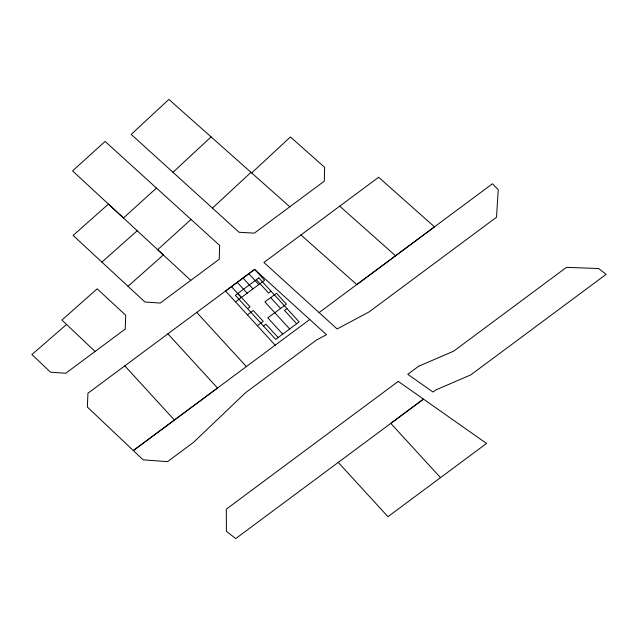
<?xml version="1.0" encoding="UTF-8"?>
<svg xmlns="http://www.w3.org/2000/svg" width="638" height="638" viewBox="0 0 638 638"><rect width="100%" height="100%" fill="white"/><g stroke="black" fill="none" stroke-linecap="round" stroke-linejoin="round"><path stroke-width="0.96" d="M172.97 172.3L211.106 136.907L289.796 206.816L324.311 181.144L324.622 167.323L290.45 136.963L251.659 172.946M212.438 208.116L250.973 172.356M127.999 286.31L163.336 254.929L108.452 204.088L73.123 235.446L144.954 302.005L160.218 303.074L219.233 259.243L219.639 245.423L191.025 219.416L157.658 249.681L190.77 280.377M156.477 188.066L123.437 217.989L72.588 170.888L105.079 141.421L191.025 219.416M101.889 262.098L137.226 230.741M66.583 324.455L31.9 354.521L50.474 372.137L65.722 373.278L125.231 329.072L125.71 315.236L97.151 288.823L61.918 320.085L95.086 351.458M319.088 312.588L492.464 183.776L498.246 189.63L496.516 217.223L369.067 311.926L337.143 328.969L263.917 262.473L378.637 177.252L434.478 226.865L356.794 284.596L300.961 234.959M289.796 206.816L254.347 233.141L239.083 232.28L131.189 134.379L168.879 99.408L211.106 136.907M235.574 301.806L264.563 280.265L254.626 269.419L87.948 393.231L87.35 407.028L143.127 459.831L167.531 461.665L193.601 442.278L245.59 392.673L316.552 339.982L326.481 334.687L254.61 269.403L225.573 291.008L275.185 345.19M247.568 308.648L250.024 306.822L237.814 293.488M271.038 291.207L268.582 293.041L256.364 279.699M247.496 314.821L253.294 310.515L263.231 321.369L257.433 325.675M274.755 312.684L267.8 317.852L282.706 334.129M274.826 312.756L286.422 304.135L276.485 293.289L264.89 301.902L289.66 328.953M263.462 326.01L265.918 324.184L278.136 337.518M286.933 308.569L284.476 310.395L296.686 323.737M309.765 319.486L133.318 450.564L217.502 388.016L167.89 333.834M339.735 206.17L395.544 255.774M196.727 312.421L246.372 366.587M440.491 477.655L390.807 423.393L423.472 399.101L486.547 443.442L387.944 516.684L338.26 462.422M248.828 273.726L258.765 284.572M270.687 297.595L280.624 308.441M243.03 278.032L252.967 288.878M237.232 282.339L247.169 293.185M231.434 286.645L241.371 297.499M124.793 365.853L174.405 420.043M418.64 366.244L407.778 374.315L433.003 392.035L435.754 389.985L470.804 374.881L606.1 274.356L598.707 268.542L566.48 267.346L453.674 351.155L418.64 366.244M258.829 277.873L235.358 295.314L275.672 339.344L299.142 321.911L258.829 277.873M398.248 381.388L226.299 509.164L226.426 531.302L235.709 538.592L423.472 399.101L398.248 381.388"/></g></svg>
